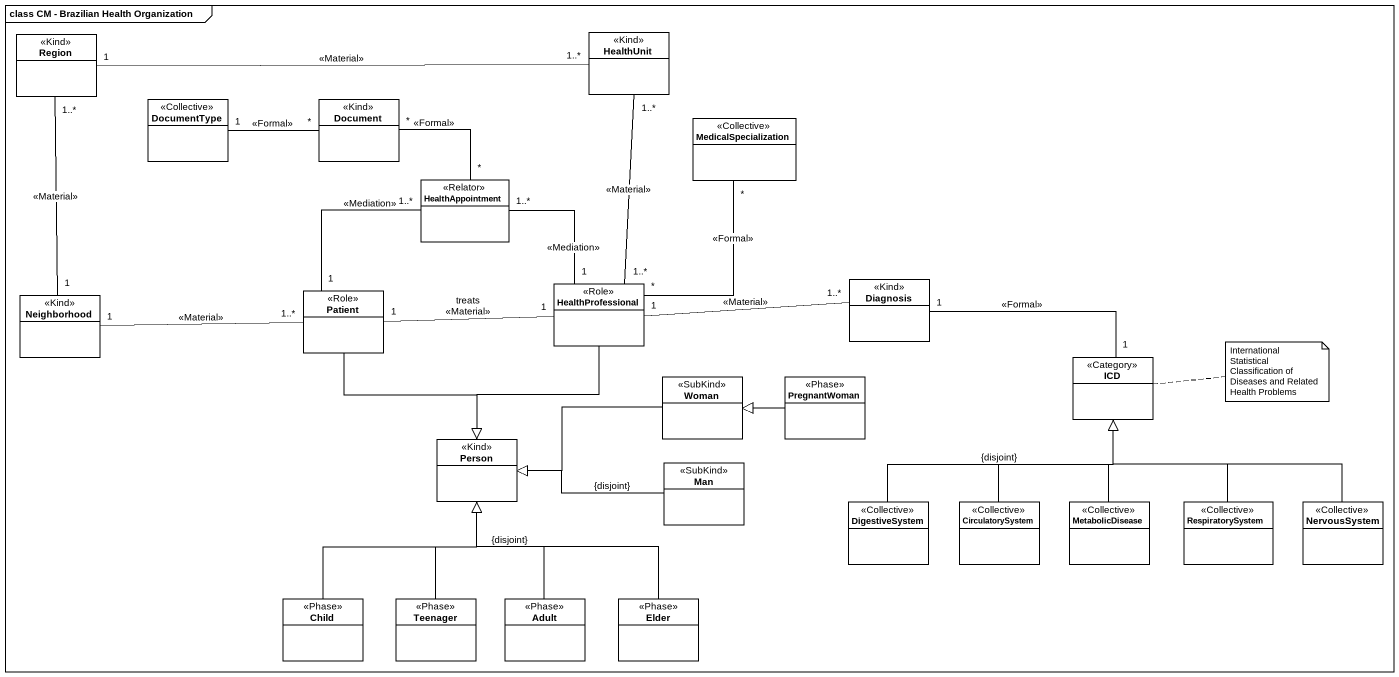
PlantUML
@startuml
mainframe class CM - Brazilian Health Organization
hide circle
hide empty members
class Region <<Kind>>
class HealthUnit <<Kind>>
class DocumentType <<Collective>>
class Document <<Kind>>
class MedicalSpecialization <<Collective>>
class HealthAppointment <<Relator>>
class Diagnosis <<Kind>>
class Neighborhood <<Kind>>
class Patient <<Role>>
class HealthProfessional <<Role>>
class ICD <<Category>>
class Woman <<SubKind>>
class PregnantWoman <<Phase>>
class "Person" as Person_ <<Kind>>
class Man <<SubKind>>
class DigestiveSystem <<Collective>>
class CirculatorySystem <<Collective>>
class MetabolicDisease <<Collective>>
class RespiratorySystem <<Collective>>
class NervousSystem <<Collective>>
class Child <<Phase>>
class Teenager <<Phase>>
class Adult <<Phase>>
class Elder <<Phase>>
HealthUnit "1..*" -left- "1" Region : <<Material>>
Document "*" -left- "1" DocumentType : <<Formal>>
HealthAppointment "*" -up- "*" Document : <<Formal>>
HealthAppointment "1..*" -- "1" Patient : <<Mediation>>
HealthAppointment "1..*" -- "1" HealthProfessional : <<Mediation>>
Diagnosis "1" -right- "1" ICD : <<Formal>>
Neighborhood "1" -up- "1..*" Region : <<Material>>
Patient "1..*" -left- "1" Neighborhood : <<Material>>
Patient "1" -right- "1" HealthProfessional : treats\n<<Material>>
Patient --|> Person_
HealthProfessional "1..*" -up- "1..*" HealthUnit : <<Material>>
HealthProfessional "*" -up- "*" MedicalSpecialization : <<Formal>>
HealthProfessional "1" -right- "1..*" Diagnosis : <<Material>>
HealthProfessional --|> Person_
Woman -left-|> Person_
PregnantWoman -left-|> Woman
Man -left-|> Person_ : {disjoint}
DigestiveSystem -up-|> ICD : {disjoint}
CirculatorySystem -up-|> ICD
MetabolicDisease -up-|> ICD
RespiratorySystem -up-|> ICD
NervousSystem -up-|> ICD
Child -up-|> Person_
Teenager -up-|> Person_
Adult -up-|> Person_ : {disjoint}
Elder -up-|> Person_
note right of ICD : International Statistical Classification of Diseases and Related Health Problems
@enduml
